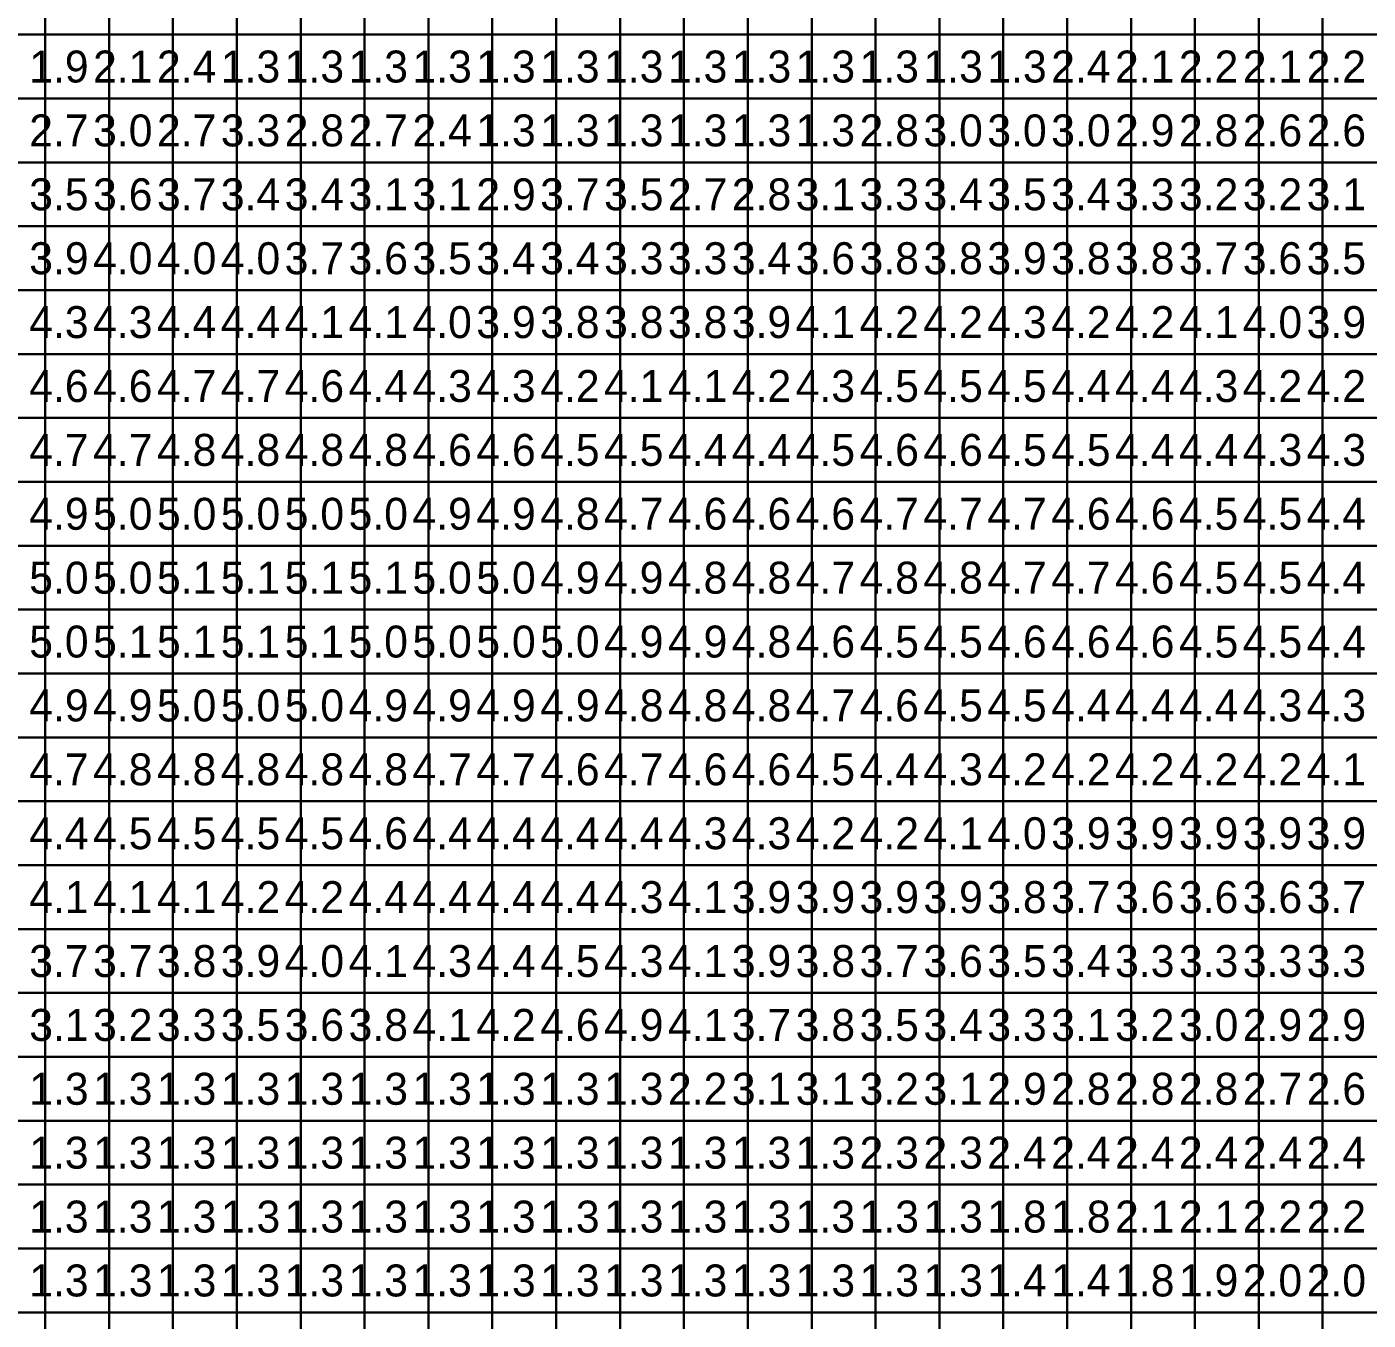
# Model space of a CAD drawing. Header units: metres. Extents: x -0.2 to 36.1, y -0.2 to 14.2.
# Drawn here: x 10.093 to 14.293, y 6.176 to 10.224 of the extents above; entities that cross this region are included whole.
import ezdxf

# ---------------------------------------------------------------- set-up
doc = ezdxf.new("R2010")
doc.units = ezdxf.units.M

msp = doc.modelspace()

# ---------------------------------------------------------------- linework, layer by layer
for points in [[(9.95, 10.2), (10.15, 10.2), (10.15, 10.4), (9.95, 10.4)], [(10.15, 10.2), (10.35, 10.2), (10.35, 10.4), (10.15, 10.4)], [(10.35, 10.2), (10.55, 10.2), (10.55, 10.4), (10.35, 10.4)], [(10.55, 10.2), (10.75, 10.2), (10.75, 10.4), (10.55, 10.4)], [(10.75, 10.2), (10.95, 10.2), (10.95, 10.4), (10.75, 10.4)], [(10.95, 10.2), (11.15, 10.2), (11.15, 10.4), (10.95, 10.4)], [(11.15, 10.2), (11.35, 10.2), (11.35, 10.4), (11.15, 10.4)], [(11.35, 10.2), (11.55, 10.2), (11.55, 10.4), (11.35, 10.4)], [(11.55, 10.2), (11.75, 10.2), (11.75, 10.4), (11.55, 10.4)], [(11.75, 10.2), (11.95, 10.2), (11.95, 10.4), (11.75, 10.4)], [(11.95, 10.2), (12.15, 10.2), (12.15, 10.4), (11.95, 10.4)], [(12.15, 10.2), (12.35, 10.2), (12.35, 10.4), (12.15, 10.4)], [(12.35, 10.2), (12.55, 10.2), (12.55, 10.4), (12.35, 10.4)], [(12.55, 10.2), (12.75, 10.2), (12.75, 10.4), (12.55, 10.4)], [(12.75, 10.2), (12.95, 10.2), (12.95, 10.4), (12.75, 10.4)], [(12.95, 10.2), (13.15, 10.2), (13.15, 10.4), (12.95, 10.4)], [(13.15, 10.2), (13.35, 10.2), (13.35, 10.4), (13.15, 10.4)], [(13.35, 10.2), (13.55, 10.2), (13.55, 10.4), (13.35, 10.4)], [(13.55, 10.2), (13.75, 10.2), (13.75, 10.4), (13.55, 10.4)], [(13.75, 10.2), (13.95, 10.2), (13.95, 10.4), (13.75, 10.4)], [(13.95, 10.2), (14.15, 10.2), (14.15, 10.4), (13.95, 10.4)], [(14.15, 10.2), (14.35, 10.2), (14.35, 10.4), (14.15, 10.4)], [(9.95, 10), (10.15, 10), (10.15, 10.2), (9.95, 10.2)], [(10.15, 10), (10.35, 10), (10.35, 10.2), (10.15, 10.2)], [(10.35, 10), (10.55, 10), (10.55, 10.2), (10.35, 10.2)], [(10.55, 10), (10.75, 10), (10.75, 10.2), (10.55, 10.2)], [(10.75, 10), (10.95, 10), (10.95, 10.2), (10.75, 10.2)], [(10.95, 10), (11.15, 10), (11.15, 10.2), (10.95, 10.2)], [(11.15, 10), (11.35, 10), (11.35, 10.2), (11.15, 10.2)], [(11.35, 10), (11.55, 10), (11.55, 10.2), (11.35, 10.2)], [(11.55, 10), (11.75, 10), (11.75, 10.2), (11.55, 10.2)], [(11.75, 10), (11.95, 10), (11.95, 10.2), (11.75, 10.2)], [(11.95, 10), (12.15, 10), (12.15, 10.2), (11.95, 10.2)], [(12.15, 10), (12.35, 10), (12.35, 10.2), (12.15, 10.2)], [(12.35, 10), (12.55, 10), (12.55, 10.2), (12.35, 10.2)], [(12.55, 10), (12.75, 10), (12.75, 10.2), (12.55, 10.2)], [(12.75, 10), (12.95, 10), (12.95, 10.2), (12.75, 10.2)], [(12.95, 10), (13.15, 10), (13.15, 10.2), (12.95, 10.2)], [(13.15, 10), (13.35, 10), (13.35, 10.2), (13.15, 10.2)], [(13.35, 10), (13.55, 10), (13.55, 10.2), (13.35, 10.2)], [(13.55, 10), (13.75, 10), (13.75, 10.2), (13.55, 10.2)], [(13.75, 10), (13.95, 10), (13.95, 10.2), (13.75, 10.2)], [(13.95, 10), (14.15, 10), (14.15, 10.2), (13.95, 10.2)], [(14.15, 10), (14.35, 10), (14.35, 10.2), (14.15, 10.2)], [(9.95, 9.8), (10.15, 9.8), (10.15, 10), (9.95, 10)], [(10.15, 9.8), (10.35, 9.8), (10.35, 10), (10.15, 10)], [(10.35, 9.8), (10.55, 9.8), (10.55, 10), (10.35, 10)], [(10.55, 9.8), (10.75, 9.8), (10.75, 10), (10.55, 10)], [(10.75, 9.8), (10.95, 9.8), (10.95, 10), (10.75, 10)], [(10.95, 9.8), (11.15, 9.8), (11.15, 10), (10.95, 10)], [(11.15, 9.8), (11.35, 9.8), (11.35, 10), (11.15, 10)], [(11.35, 9.8), (11.55, 9.8), (11.55, 10), (11.35, 10)], [(11.55, 9.8), (11.75, 9.8), (11.75, 10), (11.55, 10)], [(11.75, 9.8), (11.95, 9.8), (11.95, 10), (11.75, 10)], [(11.95, 9.8), (12.15, 9.8), (12.15, 10), (11.95, 10)], [(12.15, 9.8), (12.35, 9.8), (12.35, 10), (12.15, 10)], [(12.35, 9.8), (12.55, 9.8), (12.55, 10), (12.35, 10)], [(12.55, 9.8), (12.75, 9.8), (12.75, 10), (12.55, 10)], [(12.75, 9.8), (12.95, 9.8), (12.95, 10), (12.75, 10)], [(12.95, 9.8), (13.15, 9.8), (13.15, 10), (12.95, 10)], [(13.15, 9.8), (13.35, 9.8), (13.35, 10), (13.15, 10)], [(13.35, 9.8), (13.55, 9.8), (13.55, 10), (13.35, 10)], [(13.55, 9.8), (13.75, 9.8), (13.75, 10), (13.55, 10)], [(13.75, 9.8), (13.95, 9.8), (13.95, 10), (13.75, 10)], [(13.95, 9.8), (14.15, 9.8), (14.15, 10), (13.95, 10)], [(14.15, 9.8), (14.35, 9.8), (14.35, 10), (14.15, 10)], [(9.95, 9.6), (10.15, 9.6), (10.15, 9.8), (9.95, 9.8)], [(10.15, 9.6), (10.35, 9.6), (10.35, 9.8), (10.15, 9.8)], [(10.35, 9.6), (10.55, 9.6), (10.55, 9.8), (10.35, 9.8)], [(10.55, 9.6), (10.75, 9.6), (10.75, 9.8), (10.55, 9.8)], [(10.75, 9.6), (10.95, 9.6), (10.95, 9.8), (10.75, 9.8)], [(10.95, 9.6), (11.15, 9.6), (11.15, 9.8), (10.95, 9.8)], [(11.15, 9.6), (11.35, 9.6), (11.35, 9.8), (11.15, 9.8)], [(11.35, 9.6), (11.55, 9.6), (11.55, 9.8), (11.35, 9.8)], [(11.55, 9.6), (11.75, 9.6), (11.75, 9.8), (11.55, 9.8)], [(11.75, 9.6), (11.95, 9.6), (11.95, 9.8), (11.75, 9.8)], [(11.95, 9.6), (12.15, 9.6), (12.15, 9.8), (11.95, 9.8)], [(12.15, 9.6), (12.35, 9.6), (12.35, 9.8), (12.15, 9.8)], [(12.35, 9.6), (12.55, 9.6), (12.55, 9.8), (12.35, 9.8)], [(12.55, 9.6), (12.75, 9.6), (12.75, 9.8), (12.55, 9.8)], [(12.75, 9.6), (12.95, 9.6), (12.95, 9.8), (12.75, 9.8)], [(12.95, 9.6), (13.15, 9.6), (13.15, 9.8), (12.95, 9.8)], [(13.15, 9.6), (13.35, 9.6), (13.35, 9.8), (13.15, 9.8)], [(13.35, 9.6), (13.55, 9.6), (13.55, 9.8), (13.35, 9.8)], [(13.55, 9.6), (13.75, 9.6), (13.75, 9.8), (13.55, 9.8)], [(13.75, 9.6), (13.95, 9.6), (13.95, 9.8), (13.75, 9.8)], [(13.95, 9.6), (14.15, 9.6), (14.15, 9.8), (13.95, 9.8)], [(14.15, 9.6), (14.35, 9.6), (14.35, 9.8), (14.15, 9.8)], [(9.95, 9.4), (10.15, 9.4), (10.15, 9.6), (9.95, 9.6)], [(10.15, 9.4), (10.35, 9.4), (10.35, 9.6), (10.15, 9.6)], [(10.35, 9.4), (10.55, 9.4), (10.55, 9.6), (10.35, 9.6)], [(10.55, 9.4), (10.75, 9.4), (10.75, 9.6), (10.55, 9.6)], [(10.75, 9.4), (10.95, 9.4), (10.95, 9.6), (10.75, 9.6)], [(10.95, 9.4), (11.15, 9.4), (11.15, 9.6), (10.95, 9.6)], [(11.15, 9.4), (11.35, 9.4), (11.35, 9.6), (11.15, 9.6)], [(11.35, 9.4), (11.55, 9.4), (11.55, 9.6), (11.35, 9.6)], [(11.55, 9.4), (11.75, 9.4), (11.75, 9.6), (11.55, 9.6)], [(11.75, 9.4), (11.95, 9.4), (11.95, 9.6), (11.75, 9.6)], [(11.95, 9.4), (12.15, 9.4), (12.15, 9.6), (11.95, 9.6)], [(12.15, 9.4), (12.35, 9.4), (12.35, 9.6), (12.15, 9.6)], [(12.35, 9.4), (12.55, 9.4), (12.55, 9.6), (12.35, 9.6)], [(12.55, 9.4), (12.75, 9.4), (12.75, 9.6), (12.55, 9.6)], [(12.75, 9.4), (12.95, 9.4), (12.95, 9.6), (12.75, 9.6)], [(12.95, 9.4), (13.15, 9.4), (13.15, 9.6), (12.95, 9.6)], [(13.15, 9.4), (13.35, 9.4), (13.35, 9.6), (13.15, 9.6)], [(13.35, 9.4), (13.55, 9.4), (13.55, 9.6), (13.35, 9.6)], [(13.55, 9.4), (13.75, 9.4), (13.75, 9.6), (13.55, 9.6)], [(13.75, 9.4), (13.95, 9.4), (13.95, 9.6), (13.75, 9.6)], [(13.95, 9.4), (14.15, 9.4), (14.15, 9.6), (13.95, 9.6)], [(14.15, 9.4), (14.35, 9.4), (14.35, 9.6), (14.15, 9.6)], [(9.95, 9.2), (10.15, 9.2), (10.15, 9.4), (9.95, 9.4)], [(10.15, 9.2), (10.35, 9.2), (10.35, 9.4), (10.15, 9.4)], [(10.35, 9.2), (10.55, 9.2), (10.55, 9.4), (10.35, 9.4)], [(10.55, 9.2), (10.75, 9.2), (10.75, 9.4), (10.55, 9.4)], [(10.75, 9.2), (10.95, 9.2), (10.95, 9.4), (10.75, 9.4)], [(10.95, 9.2), (11.15, 9.2), (11.15, 9.4), (10.95, 9.4)], [(11.15, 9.2), (11.35, 9.2), (11.35, 9.4), (11.15, 9.4)], [(11.35, 9.2), (11.55, 9.2), (11.55, 9.4), (11.35, 9.4)], [(11.55, 9.2), (11.75, 9.2), (11.75, 9.4), (11.55, 9.4)], [(11.75, 9.2), (11.95, 9.2), (11.95, 9.4), (11.75, 9.4)], [(11.95, 9.2), (12.15, 9.2), (12.15, 9.4), (11.95, 9.4)], [(12.15, 9.2), (12.35, 9.2), (12.35, 9.4), (12.15, 9.4)], [(12.35, 9.2), (12.55, 9.2), (12.55, 9.4), (12.35, 9.4)], [(12.55, 9.2), (12.75, 9.2), (12.75, 9.4), (12.55, 9.4)], [(12.75, 9.2), (12.95, 9.2), (12.95, 9.4), (12.75, 9.4)], [(12.95, 9.2), (13.15, 9.2), (13.15, 9.4), (12.95, 9.4)], [(13.15, 9.2), (13.35, 9.2), (13.35, 9.4), (13.15, 9.4)], [(13.35, 9.2), (13.55, 9.2), (13.55, 9.4), (13.35, 9.4)], [(13.55, 9.2), (13.75, 9.2), (13.75, 9.4), (13.55, 9.4)], [(13.75, 9.2), (13.95, 9.2), (13.95, 9.4), (13.75, 9.4)], [(13.95, 9.2), (14.15, 9.2), (14.15, 9.4), (13.95, 9.4)], [(14.15, 9.2), (14.35, 9.2), (14.35, 9.4), (14.15, 9.4)], [(9.95, 9), (10.15, 9), (10.15, 9.2), (9.95, 9.2)], [(10.15, 9), (10.35, 9), (10.35, 9.2), (10.15, 9.2)], [(10.35, 9), (10.55, 9), (10.55, 9.2), (10.35, 9.2)], [(10.55, 9), (10.75, 9), (10.75, 9.2), (10.55, 9.2)], [(10.75, 9), (10.95, 9), (10.95, 9.2), (10.75, 9.2)], [(10.95, 9), (11.15, 9), (11.15, 9.2), (10.95, 9.2)], [(11.15, 9), (11.35, 9), (11.35, 9.2), (11.15, 9.2)], [(11.35, 9), (11.55, 9), (11.55, 9.2), (11.35, 9.2)], [(11.55, 9), (11.75, 9), (11.75, 9.2), (11.55, 9.2)], [(11.75, 9), (11.95, 9), (11.95, 9.2), (11.75, 9.2)], [(11.95, 9), (12.15, 9), (12.15, 9.2), (11.95, 9.2)], [(12.15, 9), (12.35, 9), (12.35, 9.2), (12.15, 9.2)], [(12.35, 9), (12.55, 9), (12.55, 9.2), (12.35, 9.2)], [(12.55, 9), (12.75, 9), (12.75, 9.2), (12.55, 9.2)], [(12.75, 9), (12.95, 9), (12.95, 9.2), (12.75, 9.2)], [(12.95, 9), (13.15, 9), (13.15, 9.2), (12.95, 9.2)], [(13.15, 9), (13.35, 9), (13.35, 9.2), (13.15, 9.2)], [(13.35, 9), (13.55, 9), (13.55, 9.2), (13.35, 9.2)], [(13.55, 9), (13.75, 9), (13.75, 9.2), (13.55, 9.2)], [(13.75, 9), (13.95, 9), (13.95, 9.2), (13.75, 9.2)], [(13.95, 9), (14.15, 9), (14.15, 9.2), (13.95, 9.2)], [(14.15, 9), (14.35, 9), (14.35, 9.2), (14.15, 9.2)], [(9.95, 8.8), (10.15, 8.8), (10.15, 9), (9.95, 9)], [(10.15, 8.8), (10.35, 8.8), (10.35, 9), (10.15, 9)], [(10.35, 8.8), (10.55, 8.8), (10.55, 9), (10.35, 9)], [(10.55, 8.8), (10.75, 8.8), (10.75, 9), (10.55, 9)], [(10.75, 8.8), (10.95, 8.8), (10.95, 9), (10.75, 9)], [(10.95, 8.8), (11.15, 8.8), (11.15, 9), (10.95, 9)], [(11.15, 8.8), (11.35, 8.8), (11.35, 9), (11.15, 9)], [(11.35, 8.8), (11.55, 8.8), (11.55, 9), (11.35, 9)], [(11.55, 8.8), (11.75, 8.8), (11.75, 9), (11.55, 9)], [(11.75, 8.8), (11.95, 8.8), (11.95, 9), (11.75, 9)], [(11.95, 8.8), (12.15, 8.8), (12.15, 9), (11.95, 9)], [(12.15, 8.8), (12.35, 8.8), (12.35, 9), (12.15, 9)], [(12.35, 8.8), (12.55, 8.8), (12.55, 9), (12.35, 9)], [(12.55, 8.8), (12.75, 8.8), (12.75, 9), (12.55, 9)], [(12.75, 8.8), (12.95, 8.8), (12.95, 9), (12.75, 9)], [(12.95, 8.8), (13.15, 8.8), (13.15, 9), (12.95, 9)], [(13.15, 8.8), (13.35, 8.8), (13.35, 9), (13.15, 9)], [(13.35, 8.8), (13.55, 8.8), (13.55, 9), (13.35, 9)], [(13.55, 8.8), (13.75, 8.8), (13.75, 9), (13.55, 9)], [(13.75, 8.8), (13.95, 8.8), (13.95, 9), (13.75, 9)], [(13.95, 8.8), (14.15, 8.8), (14.15, 9), (13.95, 9)], [(14.15, 8.8), (14.35, 8.8), (14.35, 9), (14.15, 9)], [(9.95, 8.6), (10.15, 8.6), (10.15, 8.8), (9.95, 8.8)], [(10.15, 8.6), (10.35, 8.6), (10.35, 8.8), (10.15, 8.8)], [(10.35, 8.6), (10.55, 8.6), (10.55, 8.8), (10.35, 8.8)], [(10.55, 8.6), (10.75, 8.6), (10.75, 8.8), (10.55, 8.8)], [(10.75, 8.6), (10.95, 8.6), (10.95, 8.8), (10.75, 8.8)], [(10.95, 8.6), (11.15, 8.6), (11.15, 8.8), (10.95, 8.8)], [(11.15, 8.6), (11.35, 8.6), (11.35, 8.8), (11.15, 8.8)], [(11.35, 8.6), (11.55, 8.6), (11.55, 8.8), (11.35, 8.8)], [(11.55, 8.6), (11.75, 8.6), (11.75, 8.8), (11.55, 8.8)], [(11.75, 8.6), (11.95, 8.6), (11.95, 8.8), (11.75, 8.8)], [(11.95, 8.6), (12.15, 8.6), (12.15, 8.8), (11.95, 8.8)], [(12.15, 8.6), (12.35, 8.6), (12.35, 8.8), (12.15, 8.8)], [(12.35, 8.6), (12.55, 8.6), (12.55, 8.8), (12.35, 8.8)], [(12.55, 8.6), (12.75, 8.6), (12.75, 8.8), (12.55, 8.8)], [(12.75, 8.6), (12.95, 8.6), (12.95, 8.8), (12.75, 8.8)], [(12.95, 8.6), (13.15, 8.6), (13.15, 8.8), (12.95, 8.8)], [(13.15, 8.6), (13.35, 8.6), (13.35, 8.8), (13.15, 8.8)], [(13.35, 8.6), (13.55, 8.6), (13.55, 8.8), (13.35, 8.8)], [(13.55, 8.6), (13.75, 8.6), (13.75, 8.8), (13.55, 8.8)], [(13.75, 8.6), (13.95, 8.6), (13.95, 8.8), (13.75, 8.8)], [(13.95, 8.6), (14.15, 8.6), (14.15, 8.8), (13.95, 8.8)], [(14.15, 8.6), (14.35, 8.6), (14.35, 8.8), (14.15, 8.8)], [(9.95, 8.4), (10.15, 8.4), (10.15, 8.6), (9.95, 8.6)], [(10.15, 8.4), (10.35, 8.4), (10.35, 8.6), (10.15, 8.6)], [(10.35, 8.4), (10.55, 8.4), (10.55, 8.6), (10.35, 8.6)], [(10.55, 8.4), (10.75, 8.4), (10.75, 8.6), (10.55, 8.6)], [(10.75, 8.4), (10.95, 8.4), (10.95, 8.6), (10.75, 8.6)], [(10.95, 8.4), (11.15, 8.4), (11.15, 8.6), (10.95, 8.6)], [(11.15, 8.4), (11.35, 8.4), (11.35, 8.6), (11.15, 8.6)], [(11.35, 8.4), (11.55, 8.4), (11.55, 8.6), (11.35, 8.6)], [(11.55, 8.4), (11.75, 8.4), (11.75, 8.6), (11.55, 8.6)], [(11.75, 8.4), (11.95, 8.4), (11.95, 8.6), (11.75, 8.6)], [(11.95, 8.4), (12.15, 8.4), (12.15, 8.6), (11.95, 8.6)], [(12.15, 8.4), (12.35, 8.4), (12.35, 8.6), (12.15, 8.6)], [(12.35, 8.4), (12.55, 8.4), (12.55, 8.6), (12.35, 8.6)], [(12.55, 8.4), (12.75, 8.4), (12.75, 8.6), (12.55, 8.6)], [(12.75, 8.4), (12.95, 8.4), (12.95, 8.6), (12.75, 8.6)], [(12.95, 8.4), (13.15, 8.4), (13.15, 8.6), (12.95, 8.6)], [(13.15, 8.4), (13.35, 8.4), (13.35, 8.6), (13.15, 8.6)], [(13.35, 8.4), (13.55, 8.4), (13.55, 8.6), (13.35, 8.6)], [(13.55, 8.4), (13.75, 8.4), (13.75, 8.6), (13.55, 8.6)], [(13.75, 8.4), (13.95, 8.4), (13.95, 8.6), (13.75, 8.6)], [(13.95, 8.4), (14.15, 8.4), (14.15, 8.6), (13.95, 8.6)], [(14.15, 8.4), (14.35, 8.4), (14.35, 8.6), (14.15, 8.6)], [(9.95, 8.2), (10.15, 8.2), (10.15, 8.4), (9.95, 8.4)], [(10.15, 8.2), (10.35, 8.2), (10.35, 8.4), (10.15, 8.4)], [(10.35, 8.2), (10.55, 8.2), (10.55, 8.4), (10.35, 8.4)], [(10.55, 8.2), (10.75, 8.2), (10.75, 8.4), (10.55, 8.4)], [(10.75, 8.2), (10.95, 8.2), (10.95, 8.4), (10.75, 8.4)], [(10.95, 8.2), (11.15, 8.2), (11.15, 8.4), (10.95, 8.4)], [(11.15, 8.2), (11.35, 8.2), (11.35, 8.4), (11.15, 8.4)], [(11.35, 8.2), (11.55, 8.2), (11.55, 8.4), (11.35, 8.4)], [(11.55, 8.2), (11.75, 8.2), (11.75, 8.4), (11.55, 8.4)], [(11.75, 8.2), (11.95, 8.2), (11.95, 8.4), (11.75, 8.4)], [(11.95, 8.2), (12.15, 8.2), (12.15, 8.4), (11.95, 8.4)], [(12.15, 8.2), (12.35, 8.2), (12.35, 8.4), (12.15, 8.4)], [(12.35, 8.2), (12.55, 8.2), (12.55, 8.4), (12.35, 8.4)], [(12.55, 8.2), (12.75, 8.2), (12.75, 8.4), (12.55, 8.4)], [(12.75, 8.2), (12.95, 8.2), (12.95, 8.4), (12.75, 8.4)], [(12.95, 8.2), (13.15, 8.2), (13.15, 8.4), (12.95, 8.4)], [(13.15, 8.2), (13.35, 8.2), (13.35, 8.4), (13.15, 8.4)], [(13.35, 8.2), (13.55, 8.2), (13.55, 8.4), (13.35, 8.4)], [(13.55, 8.2), (13.75, 8.2), (13.75, 8.4), (13.55, 8.4)], [(13.75, 8.2), (13.95, 8.2), (13.95, 8.4), (13.75, 8.4)], [(13.95, 8.2), (14.15, 8.2), (14.15, 8.4), (13.95, 8.4)], [(14.15, 8.2), (14.35, 8.2), (14.35, 8.4), (14.15, 8.4)], [(9.95, 8), (10.15, 8), (10.15, 8.2), (9.95, 8.2)], [(10.15, 8), (10.35, 8), (10.35, 8.2), (10.15, 8.2)], [(10.35, 8), (10.55, 8), (10.55, 8.2), (10.35, 8.2)], [(10.55, 8), (10.75, 8), (10.75, 8.2), (10.55, 8.2)], [(10.75, 8), (10.95, 8), (10.95, 8.2), (10.75, 8.2)], [(10.95, 8), (11.15, 8), (11.15, 8.2), (10.95, 8.2)], [(11.15, 8), (11.35, 8), (11.35, 8.2), (11.15, 8.2)], [(11.35, 8), (11.55, 8), (11.55, 8.2), (11.35, 8.2)], [(11.55, 8), (11.75, 8), (11.75, 8.2), (11.55, 8.2)], [(11.75, 8), (11.95, 8), (11.95, 8.2), (11.75, 8.2)], [(11.95, 8), (12.15, 8), (12.15, 8.2), (11.95, 8.2)], [(12.15, 8), (12.35, 8), (12.35, 8.2), (12.15, 8.2)], [(12.35, 8), (12.55, 8), (12.55, 8.2), (12.35, 8.2)], [(12.55, 8), (12.75, 8), (12.75, 8.2), (12.55, 8.2)], [(12.75, 8), (12.95, 8), (12.95, 8.2), (12.75, 8.2)], [(12.95, 8), (13.15, 8), (13.15, 8.2), (12.95, 8.2)], [(13.15, 8), (13.35, 8), (13.35, 8.2), (13.15, 8.2)], [(13.35, 8), (13.55, 8), (13.55, 8.2), (13.35, 8.2)], [(13.55, 8), (13.75, 8), (13.75, 8.2), (13.55, 8.2)], [(13.75, 8), (13.95, 8), (13.95, 8.2), (13.75, 8.2)], [(13.95, 8), (14.15, 8), (14.15, 8.2), (13.95, 8.2)], [(14.15, 8), (14.35, 8), (14.35, 8.2), (14.15, 8.2)], [(9.95, 7.8), (10.15, 7.8), (10.15, 8), (9.95, 8)], [(10.15, 7.8), (10.35, 7.8), (10.35, 8), (10.15, 8)], [(10.35, 7.8), (10.55, 7.8), (10.55, 8), (10.35, 8)], [(10.55, 7.8), (10.75, 7.8), (10.75, 8), (10.55, 8)], [(10.75, 7.8), (10.95, 7.8), (10.95, 8), (10.75, 8)], [(10.95, 7.8), (11.15, 7.8), (11.15, 8), (10.95, 8)], [(11.15, 7.8), (11.35, 7.8), (11.35, 8), (11.15, 8)], [(11.35, 7.8), (11.55, 7.8), (11.55, 8), (11.35, 8)], [(11.55, 7.8), (11.75, 7.8), (11.75, 8), (11.55, 8)], [(11.75, 7.8), (11.95, 7.8), (11.95, 8), (11.75, 8)], [(11.95, 7.8), (12.15, 7.8), (12.15, 8), (11.95, 8)], [(12.15, 7.8), (12.35, 7.8), (12.35, 8), (12.15, 8)], [(12.35, 7.8), (12.55, 7.8), (12.55, 8), (12.35, 8)], [(12.55, 7.8), (12.75, 7.8), (12.75, 8), (12.55, 8)], [(12.75, 7.8), (12.95, 7.8), (12.95, 8), (12.75, 8)], [(12.95, 7.8), (13.15, 7.8), (13.15, 8), (12.95, 8)], [(13.15, 7.8), (13.35, 7.8), (13.35, 8), (13.15, 8)], [(13.35, 7.8), (13.55, 7.8), (13.55, 8), (13.35, 8)], [(13.55, 7.8), (13.75, 7.8), (13.75, 8), (13.55, 8)], [(13.75, 7.8), (13.95, 7.8), (13.95, 8), (13.75, 8)], [(13.95, 7.8), (14.15, 7.8), (14.15, 8), (13.95, 8)], [(14.15, 7.8), (14.35, 7.8), (14.35, 8), (14.15, 8)], [(9.95, 7.6), (10.15, 7.6), (10.15, 7.8), (9.95, 7.8)], [(10.15, 7.6), (10.35, 7.6), (10.35, 7.8), (10.15, 7.8)], [(10.35, 7.6), (10.55, 7.6), (10.55, 7.8), (10.35, 7.8)], [(10.55, 7.6), (10.75, 7.6), (10.75, 7.8), (10.55, 7.8)], [(10.75, 7.6), (10.95, 7.6), (10.95, 7.8), (10.75, 7.8)], [(10.95, 7.6), (11.15, 7.6), (11.15, 7.8), (10.95, 7.8)], [(11.15, 7.6), (11.35, 7.6), (11.35, 7.8), (11.15, 7.8)], [(11.35, 7.6), (11.55, 7.6), (11.55, 7.8), (11.35, 7.8)], [(11.55, 7.6), (11.75, 7.6), (11.75, 7.8), (11.55, 7.8)], [(11.75, 7.6), (11.95, 7.6), (11.95, 7.8), (11.75, 7.8)], [(11.95, 7.6), (12.15, 7.6), (12.15, 7.8), (11.95, 7.8)], [(12.15, 7.6), (12.35, 7.6), (12.35, 7.8), (12.15, 7.8)], [(12.35, 7.6), (12.55, 7.6), (12.55, 7.8), (12.35, 7.8)], [(12.55, 7.6), (12.75, 7.6), (12.75, 7.8), (12.55, 7.8)], [(12.75, 7.6), (12.95, 7.6), (12.95, 7.8), (12.75, 7.8)], [(12.95, 7.6), (13.15, 7.6), (13.15, 7.8), (12.95, 7.8)], [(13.15, 7.6), (13.35, 7.6), (13.35, 7.8), (13.15, 7.8)], [(13.35, 7.6), (13.55, 7.6), (13.55, 7.8), (13.35, 7.8)], [(13.55, 7.6), (13.75, 7.6), (13.75, 7.8), (13.55, 7.8)], [(13.75, 7.6), (13.95, 7.6), (13.95, 7.8), (13.75, 7.8)], [(13.95, 7.6), (14.15, 7.6), (14.15, 7.8), (13.95, 7.8)], [(14.15, 7.6), (14.35, 7.6), (14.35, 7.8), (14.15, 7.8)], [(9.95, 7.4), (10.15, 7.4), (10.15, 7.6), (9.95, 7.6)], [(10.15, 7.4), (10.35, 7.4), (10.35, 7.6), (10.15, 7.6)], [(10.35, 7.4), (10.55, 7.4), (10.55, 7.6), (10.35, 7.6)], [(10.55, 7.4), (10.75, 7.4), (10.75, 7.6), (10.55, 7.6)], [(10.75, 7.4), (10.95, 7.4), (10.95, 7.6), (10.75, 7.6)], [(10.95, 7.4), (11.15, 7.4), (11.15, 7.6), (10.95, 7.6)], [(11.15, 7.4), (11.35, 7.4), (11.35, 7.6), (11.15, 7.6)], [(11.35, 7.4), (11.55, 7.4), (11.55, 7.6), (11.35, 7.6)], [(11.55, 7.4), (11.75, 7.4), (11.75, 7.6), (11.55, 7.6)], [(11.75, 7.4), (11.95, 7.4), (11.95, 7.6), (11.75, 7.6)], [(11.95, 7.4), (12.15, 7.4), (12.15, 7.6), (11.95, 7.6)], [(12.15, 7.4), (12.35, 7.4), (12.35, 7.6), (12.15, 7.6)], [(12.35, 7.4), (12.55, 7.4), (12.55, 7.6), (12.35, 7.6)], [(12.55, 7.4), (12.75, 7.4), (12.75, 7.6), (12.55, 7.6)], [(12.75, 7.4), (12.95, 7.4), (12.95, 7.6), (12.75, 7.6)], [(12.95, 7.4), (13.15, 7.4), (13.15, 7.6), (12.95, 7.6)], [(13.15, 7.4), (13.35, 7.4), (13.35, 7.6), (13.15, 7.6)], [(13.35, 7.4), (13.55, 7.4), (13.55, 7.6), (13.35, 7.6)], [(13.55, 7.4), (13.75, 7.4), (13.75, 7.6), (13.55, 7.6)], [(13.75, 7.4), (13.95, 7.4), (13.95, 7.6), (13.75, 7.6)], [(13.95, 7.4), (14.15, 7.4), (14.15, 7.6), (13.95, 7.6)], [(14.15, 7.4), (14.35, 7.4), (14.35, 7.6), (14.15, 7.6)], [(9.95, 7.2), (10.15, 7.2), (10.15, 7.4), (9.95, 7.4)], [(10.15, 7.2), (10.35, 7.2), (10.35, 7.4), (10.15, 7.4)], [(10.35, 7.2), (10.55, 7.2), (10.55, 7.4), (10.35, 7.4)], [(10.55, 7.2), (10.75, 7.2), (10.75, 7.4), (10.55, 7.4)], [(10.75, 7.2), (10.95, 7.2), (10.95, 7.4), (10.75, 7.4)], [(10.95, 7.2), (11.15, 7.2), (11.15, 7.4), (10.95, 7.4)], [(11.15, 7.2), (11.35, 7.2), (11.35, 7.4), (11.15, 7.4)], [(11.35, 7.2), (11.55, 7.2), (11.55, 7.4), (11.35, 7.4)], [(11.55, 7.2), (11.75, 7.2), (11.75, 7.4), (11.55, 7.4)], [(11.75, 7.2), (11.95, 7.2), (11.95, 7.4), (11.75, 7.4)], [(11.95, 7.2), (12.15, 7.2), (12.15, 7.4), (11.95, 7.4)], [(12.15, 7.2), (12.35, 7.2), (12.35, 7.4), (12.15, 7.4)], [(12.35, 7.2), (12.55, 7.2), (12.55, 7.4), (12.35, 7.4)], [(12.55, 7.2), (12.75, 7.2), (12.75, 7.4), (12.55, 7.4)], [(12.75, 7.2), (12.95, 7.2), (12.95, 7.4), (12.75, 7.4)], [(12.95, 7.2), (13.15, 7.2), (13.15, 7.4), (12.95, 7.4)], [(13.15, 7.2), (13.35, 7.2), (13.35, 7.4), (13.15, 7.4)], [(13.35, 7.2), (13.55, 7.2), (13.55, 7.4), (13.35, 7.4)], [(13.55, 7.2), (13.75, 7.2), (13.75, 7.4), (13.55, 7.4)], [(13.75, 7.2), (13.95, 7.2), (13.95, 7.4), (13.75, 7.4)], [(13.95, 7.2), (14.15, 7.2), (14.15, 7.4), (13.95, 7.4)], [(14.15, 7.2), (14.35, 7.2), (14.35, 7.4), (14.15, 7.4)], [(9.95, 7), (10.15, 7), (10.15, 7.2), (9.95, 7.2)], [(10.15, 7), (10.35, 7), (10.35, 7.2), (10.15, 7.2)], [(10.35, 7), (10.55, 7), (10.55, 7.2), (10.35, 7.2)], [(10.55, 7), (10.75, 7), (10.75, 7.2), (10.55, 7.2)], [(10.75, 7), (10.95, 7), (10.95, 7.2), (10.75, 7.2)], [(10.95, 7), (11.15, 7), (11.15, 7.2), (10.95, 7.2)], [(11.15, 7), (11.35, 7), (11.35, 7.2), (11.15, 7.2)], [(11.35, 7), (11.55, 7), (11.55, 7.2), (11.35, 7.2)], [(11.55, 7), (11.75, 7), (11.75, 7.2), (11.55, 7.2)], [(11.75, 7), (11.95, 7), (11.95, 7.2), (11.75, 7.2)], [(11.95, 7), (12.15, 7), (12.15, 7.2), (11.95, 7.2)], [(12.15, 7), (12.35, 7), (12.35, 7.2), (12.15, 7.2)], [(12.35, 7), (12.55, 7), (12.55, 7.2), (12.35, 7.2)], [(12.55, 7), (12.75, 7), (12.75, 7.2), (12.55, 7.2)], [(12.75, 7), (12.95, 7), (12.95, 7.2), (12.75, 7.2)], [(12.95, 7), (13.15, 7), (13.15, 7.2), (12.95, 7.2)], [(13.15, 7), (13.35, 7), (13.35, 7.2), (13.15, 7.2)], [(13.35, 7), (13.55, 7), (13.55, 7.2), (13.35, 7.2)], [(13.55, 7), (13.75, 7), (13.75, 7.2), (13.55, 7.2)], [(13.75, 7), (13.95, 7), (13.95, 7.2), (13.75, 7.2)], [(13.95, 7), (14.15, 7), (14.15, 7.2), (13.95, 7.2)], [(14.15, 7), (14.35, 7), (14.35, 7.2), (14.15, 7.2)], [(9.95, 6.8), (10.15, 6.8), (10.15, 7), (9.95, 7)], [(10.15, 6.8), (10.35, 6.8), (10.35, 7), (10.15, 7)], [(10.35, 6.8), (10.55, 6.8), (10.55, 7), (10.35, 7)], [(10.55, 6.8), (10.75, 6.8), (10.75, 7), (10.55, 7)], [(10.75, 6.8), (10.95, 6.8), (10.95, 7), (10.75, 7)], [(10.95, 6.8), (11.15, 6.8), (11.15, 7), (10.95, 7)], [(11.15, 6.8), (11.35, 6.8), (11.35, 7), (11.15, 7)], [(11.35, 6.8), (11.55, 6.8), (11.55, 7), (11.35, 7)], [(11.55, 6.8), (11.75, 6.8), (11.75, 7), (11.55, 7)], [(11.75, 6.8), (11.95, 6.8), (11.95, 7), (11.75, 7)], [(11.95, 6.8), (12.15, 6.8), (12.15, 7), (11.95, 7)], [(12.15, 6.8), (12.35, 6.8), (12.35, 7), (12.15, 7)], [(12.35, 6.8), (12.55, 6.8), (12.55, 7), (12.35, 7)], [(12.55, 6.8), (12.75, 6.8), (12.75, 7), (12.55, 7)], [(12.75, 6.8), (12.95, 6.8), (12.95, 7), (12.75, 7)], [(12.95, 6.8), (13.15, 6.8), (13.15, 7), (12.95, 7)], [(13.15, 6.8), (13.35, 6.8), (13.35, 7), (13.15, 7)], [(13.35, 6.8), (13.55, 6.8), (13.55, 7), (13.35, 7)], [(13.55, 6.8), (13.75, 6.8), (13.75, 7), (13.55, 7)], [(13.75, 6.8), (13.95, 6.8), (13.95, 7), (13.75, 7)], [(13.95, 6.8), (14.15, 6.8), (14.15, 7), (13.95, 7)], [(14.15, 6.8), (14.35, 6.8), (14.35, 7), (14.15, 7)], [(9.95, 6.6), (10.15, 6.6), (10.15, 6.8), (9.95, 6.8)], [(10.15, 6.6), (10.35, 6.6), (10.35, 6.8), (10.15, 6.8)], [(10.35, 6.6), (10.55, 6.6), (10.55, 6.8), (10.35, 6.8)], [(10.55, 6.6), (10.75, 6.6), (10.75, 6.8), (10.55, 6.8)], [(10.75, 6.6), (10.95, 6.6), (10.95, 6.8), (10.75, 6.8)], [(10.95, 6.6), (11.15, 6.6), (11.15, 6.8), (10.95, 6.8)], [(11.15, 6.6), (11.35, 6.6), (11.35, 6.8), (11.15, 6.8)], [(11.35, 6.6), (11.55, 6.6), (11.55, 6.8), (11.35, 6.8)], [(11.55, 6.6), (11.75, 6.6), (11.75, 6.8), (11.55, 6.8)], [(11.75, 6.6), (11.95, 6.6), (11.95, 6.8), (11.75, 6.8)], [(11.95, 6.6), (12.15, 6.6), (12.15, 6.8), (11.95, 6.8)], [(12.15, 6.6), (12.35, 6.6), (12.35, 6.8), (12.15, 6.8)], [(12.35, 6.6), (12.55, 6.6), (12.55, 6.8), (12.35, 6.8)], [(12.55, 6.6), (12.75, 6.6), (12.75, 6.8), (12.55, 6.8)], [(12.75, 6.6), (12.95, 6.6), (12.95, 6.8), (12.75, 6.8)], [(12.95, 6.6), (13.15, 6.6), (13.15, 6.8), (12.95, 6.8)], [(13.15, 6.6), (13.35, 6.6), (13.35, 6.8), (13.15, 6.8)], [(13.35, 6.6), (13.55, 6.6), (13.55, 6.8), (13.35, 6.8)], [(13.55, 6.6), (13.75, 6.6), (13.75, 6.8), (13.55, 6.8)], [(13.75, 6.6), (13.95, 6.6), (13.95, 6.8), (13.75, 6.8)], [(13.95, 6.6), (14.15, 6.6), (14.15, 6.8), (13.95, 6.8)], [(14.15, 6.6), (14.35, 6.6), (14.35, 6.8), (14.15, 6.8)], [(9.95, 6.4), (10.15, 6.4), (10.15, 6.6), (9.95, 6.6)], [(10.15, 6.4), (10.35, 6.4), (10.35, 6.6), (10.15, 6.6)], [(10.35, 6.4), (10.55, 6.4), (10.55, 6.6), (10.35, 6.6)], [(10.55, 6.4), (10.75, 6.4), (10.75, 6.6), (10.55, 6.6)], [(10.75, 6.4), (10.95, 6.4), (10.95, 6.6), (10.75, 6.6)], [(10.95, 6.4), (11.15, 6.4), (11.15, 6.6), (10.95, 6.6)], [(11.15, 6.4), (11.35, 6.4), (11.35, 6.6), (11.15, 6.6)], [(11.35, 6.4), (11.55, 6.4), (11.55, 6.6), (11.35, 6.6)], [(11.55, 6.4), (11.75, 6.4), (11.75, 6.6), (11.55, 6.6)], [(11.75, 6.4), (11.95, 6.4), (11.95, 6.6), (11.75, 6.6)], [(11.95, 6.4), (12.15, 6.4), (12.15, 6.6), (11.95, 6.6)], [(12.15, 6.4), (12.35, 6.4), (12.35, 6.6), (12.15, 6.6)], [(12.35, 6.4), (12.55, 6.4), (12.55, 6.6), (12.35, 6.6)], [(12.55, 6.4), (12.75, 6.4), (12.75, 6.6), (12.55, 6.6)], [(12.75, 6.4), (12.95, 6.4), (12.95, 6.6), (12.75, 6.6)], [(12.95, 6.4), (13.15, 6.4), (13.15, 6.6), (12.95, 6.6)], [(13.15, 6.4), (13.35, 6.4), (13.35, 6.6), (13.15, 6.6)], [(13.35, 6.4), (13.55, 6.4), (13.55, 6.6), (13.35, 6.6)], [(13.55, 6.4), (13.75, 6.4), (13.75, 6.6), (13.55, 6.6)], [(13.75, 6.4), (13.95, 6.4), (13.95, 6.6), (13.75, 6.6)], [(13.95, 6.4), (14.15, 6.4), (14.15, 6.6), (13.95, 6.6)], [(14.15, 6.4), (14.35, 6.4), (14.35, 6.6), (14.15, 6.6)], [(9.95, 6.2), (10.15, 6.2), (10.15, 6.4), (9.95, 6.4)], [(10.15, 6.2), (10.35, 6.2), (10.35, 6.4), (10.15, 6.4)], [(10.35, 6.2), (10.55, 6.2), (10.55, 6.4), (10.35, 6.4)], [(10.55, 6.2), (10.75, 6.2), (10.75, 6.4), (10.55, 6.4)], [(10.75, 6.2), (10.95, 6.2), (10.95, 6.4), (10.75, 6.4)], [(10.95, 6.2), (11.15, 6.2), (11.15, 6.4), (10.95, 6.4)], [(11.15, 6.2), (11.35, 6.2), (11.35, 6.4), (11.15, 6.4)], [(11.35, 6.2), (11.55, 6.2), (11.55, 6.4), (11.35, 6.4)], [(11.55, 6.2), (11.75, 6.2), (11.75, 6.4), (11.55, 6.4)], [(11.75, 6.2), (11.95, 6.2), (11.95, 6.4), (11.75, 6.4)], [(11.95, 6.2), (12.15, 6.2), (12.15, 6.4), (11.95, 6.4)], [(12.15, 6.2), (12.35, 6.2), (12.35, 6.4), (12.15, 6.4)], [(12.35, 6.2), (12.55, 6.2), (12.55, 6.4), (12.35, 6.4)], [(12.55, 6.2), (12.75, 6.2), (12.75, 6.4), (12.55, 6.4)], [(12.75, 6.2), (12.95, 6.2), (12.95, 6.4), (12.75, 6.4)], [(12.95, 6.2), (13.15, 6.2), (13.15, 6.4), (12.95, 6.4)], [(13.15, 6.2), (13.35, 6.2), (13.35, 6.4), (13.15, 6.4)], [(13.35, 6.2), (13.55, 6.2), (13.55, 6.4), (13.35, 6.4)], [(13.55, 6.2), (13.75, 6.2), (13.75, 6.4), (13.55, 6.4)], [(13.75, 6.2), (13.95, 6.2), (13.95, 6.4), (13.75, 6.4)], [(13.95, 6.2), (14.15, 6.2), (14.15, 6.4), (13.95, 6.4)], [(14.15, 6.2), (14.35, 6.2), (14.35, 6.4), (14.15, 6.4)], [(9.95, 6), (10.15, 6), (10.15, 6.2), (9.95, 6.2)], [(10.15, 6), (10.35, 6), (10.35, 6.2), (10.15, 6.2)], [(10.35, 6), (10.55, 6), (10.55, 6.2), (10.35, 6.2)], [(10.55, 6), (10.75, 6), (10.75, 6.2), (10.55, 6.2)], [(10.75, 6), (10.95, 6), (10.95, 6.2), (10.75, 6.2)], [(10.95, 6), (11.15, 6), (11.15, 6.2), (10.95, 6.2)], [(11.15, 6), (11.35, 6), (11.35, 6.2), (11.15, 6.2)], [(11.35, 6), (11.55, 6), (11.55, 6.2), (11.35, 6.2)], [(11.55, 6), (11.75, 6), (11.75, 6.2), (11.55, 6.2)], [(11.75, 6), (11.95, 6), (11.95, 6.2), (11.75, 6.2)], [(11.95, 6), (12.15, 6), (12.15, 6.2), (11.95, 6.2)], [(12.15, 6), (12.35, 6), (12.35, 6.2), (12.15, 6.2)], [(12.35, 6), (12.55, 6), (12.55, 6.2), (12.35, 6.2)], [(12.55, 6), (12.75, 6), (12.75, 6.2), (12.55, 6.2)], [(12.75, 6), (12.95, 6), (12.95, 6.2), (12.75, 6.2)], [(12.95, 6), (13.15, 6), (13.15, 6.2), (12.95, 6.2)], [(13.15, 6), (13.35, 6), (13.35, 6.2), (13.15, 6.2)], [(13.35, 6), (13.55, 6), (13.55, 6.2), (13.35, 6.2)], [(13.55, 6), (13.75, 6), (13.75, 6.2), (13.55, 6.2)], [(13.75, 6), (13.95, 6), (13.95, 6.2), (13.75, 6.2)], [(13.95, 6), (14.15, 6), (14.15, 6.2), (13.95, 6.2)], [(14.15, 6), (14.35, 6), (14.35, 6.2), (14.15, 6.2)]]:
    msp.add_3dface(points)

# ---------------------------------------------------------------- texts
at = {"layer": 'TEXT_LAYER'}
for s, p in [('1.9', (10.1, 10.05)), ('2.1', (10.3, 10.05)), ('2.4', (10.5, 10.05)), ('1.3', (10.7, 10.05)), ('1.3', (10.9, 10.05)), ('1.3', (11.1, 10.05)), ('1.3', (11.3, 10.05)), ('1.3', (11.5, 10.05)), ('1.3', (11.7, 10.05)), ('1.3', (11.9, 10.05)), ('1.3', (12.1, 10.05)), ('1.3', (12.3, 10.05)), ('1.3', (12.5, 10.05)), ('1.3', (12.7, 10.05)), ('1.3', (12.9, 10.05)), ('1.3', (13.1, 10.05)), ('2.4', (13.3, 10.05)), ('2.1', (13.5, 10.05)), ('2.2', (13.7, 10.05)), ('2.1', (13.9, 10.05)), ('2.2', (14.1, 10.05)), ('2.7', (10.1, 9.85)), ('3.0', (10.3, 9.85)), ('2.7', (10.5, 9.85)), ('3.3', (10.7, 9.85)), ('2.8', (10.9, 9.85)), ('2.7', (11.1, 9.85)), ('2.4', (11.3, 9.85)), ('1.3', (11.5, 9.85)), ('1.3', (11.7, 9.85)), ('1.3', (11.9, 9.85)), ('1.3', (12.1, 9.85)), ('1.3', (12.3, 9.85)), ('1.3', (12.5, 9.85)), ('2.8', (12.7, 9.85)), ('3.0', (12.9, 9.85)), ('3.0', (13.1, 9.85)), ('3.0', (13.3, 9.85)), ('2.9', (13.5, 9.85)), ('2.8', (13.7, 9.85)), ('2.6', (13.9, 9.85)), ('2.6', (14.1, 9.85)), ('3.5', (10.1, 9.65)), ('3.6', (10.3, 9.65)), ('3.7', (10.5, 9.65)), ('3.4', (10.7, 9.65)), ('3.4', (10.9, 9.65)), ('3.1', (11.1, 9.65)), ('3.1', (11.3, 9.65)), ('2.9', (11.5, 9.65)), ('3.7', (11.7, 9.65)), ('3.5', (11.9, 9.65)), ('2.7', (12.1, 9.65)), ('2.8', (12.3, 9.65)), ('3.1', (12.5, 9.65)), ('3.3', (12.7, 9.65)), ('3.4', (12.9, 9.65)), ('3.5', (13.1, 9.65)), ('3.4', (13.3, 9.65)), ('3.3', (13.5, 9.65)), ('3.2', (13.7, 9.65)), ('3.2', (13.9, 9.65)), ('3.1', (14.1, 9.65)), ('3.9', (10.1, 9.45)), ('4.0', (10.3, 9.45)), ('4.0', (10.5, 9.45)), ('4.0', (10.7, 9.45)), ('3.7', (10.9, 9.45)), ('3.6', (11.1, 9.45)), ('3.5', (11.3, 9.45)), ('3.4', (11.5, 9.45)), ('3.4', (11.7, 9.45)), ('3.3', (11.9, 9.45)), ('3.3', (12.1, 9.45)), ('3.4', (12.3, 9.45)), ('3.6', (12.5, 9.45)), ('3.8', (12.7, 9.45)), ('3.8', (12.9, 9.45)), ('3.9', (13.1, 9.45)), ('3.8', (13.3, 9.45)), ('3.8', (13.5, 9.45)), ('3.7', (13.7, 9.45)), ('3.6', (13.9, 9.45)), ('3.5', (14.1, 9.45)), ('4.3', (10.1, 9.25)), ('4.3', (10.3, 9.25)), ('4.4', (10.5, 9.25)), ('4.4', (10.7, 9.25)), ('4.1', (10.9, 9.25)), ('4.1', (11.1, 9.25)), ('4.0', (11.3, 9.25)), ('3.9', (11.5, 9.25)), ('3.8', (11.7, 9.25)), ('3.8', (11.9, 9.25)), ('3.8', (12.1, 9.25)), ('3.9', (12.3, 9.25)), ('4.1', (12.5, 9.25)), ('4.2', (12.7, 9.25)), ('4.2', (12.9, 9.25)), ('4.3', (13.1, 9.25)), ('4.2', (13.3, 9.25)), ('4.2', (13.5, 9.25)), ('4.1', (13.7, 9.25)), ('4.0', (13.9, 9.25)), ('3.9', (14.1, 9.25)), ('4.6', (10.1, 9.05)), ('4.6', (10.3, 9.05)), ('4.7', (10.5, 9.05)), ('4.7', (10.7, 9.05)), ('4.6', (10.9, 9.05)), ('4.4', (11.1, 9.05)), ('4.3', (11.3, 9.05)), ('4.3', (11.5, 9.05)), ('4.2', (11.7, 9.05)), ('4.1', (11.9, 9.05)), ('4.1', (12.1, 9.05)), ('4.2', (12.3, 9.05)), ('4.3', (12.5, 9.05)), ('4.5', (12.7, 9.05)), ('4.5', (12.9, 9.05)), ('4.5', (13.1, 9.05)), ('4.4', (13.3, 9.05)), ('4.4', (13.5, 9.05)), ('4.3', (13.7, 9.05)), ('4.2', (13.9, 9.05)), ('4.2', (14.1, 9.05)), ('4.7', (10.1, 8.85)), ('4.7', (10.3, 8.85)), ('4.8', (10.5, 8.85)), ('4.8', (10.7, 8.85)), ('4.8', (10.9, 8.85)), ('4.8', (11.1, 8.85)), ('4.6', (11.3, 8.85)), ('4.6', (11.5, 8.85)), ('4.5', (11.7, 8.85)), ('4.5', (11.9, 8.85)), ('4.4', (12.1, 8.85)), ('4.4', (12.3, 8.85)), ('4.5', (12.5, 8.85)), ('4.6', (12.7, 8.85)), ('4.6', (12.9, 8.85)), ('4.5', (13.1, 8.85)), ('4.5', (13.3, 8.85)), ('4.4', (13.5, 8.85)), ('4.4', (13.7, 8.85)), ('4.3', (13.9, 8.85)), ('4.3', (14.1, 8.85)), ('4.9', (10.1, 8.65)), ('5.0', (10.3, 8.65)), ('5.0', (10.5, 8.65)), ('5.0', (10.7, 8.65)), ('5.0', (10.9, 8.65)), ('5.0', (11.1, 8.65)), ('4.9', (11.3, 8.65)), ('4.9', (11.5, 8.65)), ('4.8', (11.7, 8.65)), ('4.7', (11.9, 8.65)), ('4.6', (12.1, 8.65)), ('4.6', (12.3, 8.65)), ('4.6', (12.5, 8.65)), ('4.7', (12.7, 8.65)), ('4.7', (12.9, 8.65)), ('4.7', (13.1, 8.65)), ('4.6', (13.3, 8.65)), ('4.6', (13.5, 8.65)), ('4.5', (13.7, 8.65)), ('4.5', (13.9, 8.65)), ('4.4', (14.1, 8.65)), ('5.0', (10.1, 8.45)), ('5.0', (10.3, 8.45)), ('5.1', (10.5, 8.45)), ('5.1', (10.7, 8.45)), ('5.1', (10.9, 8.45)), ('5.1', (11.1, 8.45)), ('5.0', (11.3, 8.45)), ('5.0', (11.5, 8.45)), ('4.9', (11.7, 8.45)), ('4.9', (11.9, 8.45)), ('4.8', (12.1, 8.45)), ('4.8', (12.3, 8.45)), ('4.7', (12.5, 8.45)), ('4.8', (12.7, 8.45)), ('4.8', (12.9, 8.45)), ('4.7', (13.1, 8.45)), ('4.7', (13.3, 8.45)), ('4.6', (13.5, 8.45)), ('4.5', (13.7, 8.45)), ('4.5', (13.9, 8.45)), ('4.4', (14.1, 8.45)), ('5.0', (10.1, 8.25)), ('5.1', (10.3, 8.25)), ('5.1', (10.5, 8.25)), ('5.1', (10.7, 8.25)), ('5.1', (10.9, 8.25)), ('5.0', (11.1, 8.25)), ('5.0', (11.3, 8.25)), ('5.0', (11.5, 8.25)), ('5.0', (11.7, 8.25)), ('4.9', (11.9, 8.25)), ('4.9', (12.1, 8.25)), ('4.8', (12.3, 8.25)), ('4.6', (12.5, 8.25)), ('4.5', (12.7, 8.25)), ('4.5', (12.9, 8.25)), ('4.6', (13.1, 8.25)), ('4.6', (13.3, 8.25)), ('4.6', (13.5, 8.25)), ('4.5', (13.7, 8.25)), ('4.5', (13.9, 8.25)), ('4.4', (14.1, 8.25)), ('4.9', (10.1, 8.05)), ('4.9', (10.3, 8.05)), ('5.0', (10.5, 8.05)), ('5.0', (10.7, 8.05)), ('5.0', (10.9, 8.05)), ('4.9', (11.1, 8.05)), ('4.9', (11.3, 8.05)), ('4.9', (11.5, 8.05)), ('4.9', (11.7, 8.05)), ('4.8', (11.9, 8.05)), ('4.8', (12.1, 8.05)), ('4.8', (12.3, 8.05)), ('4.7', (12.5, 8.05)), ('4.6', (12.7, 8.05)), ('4.5', (12.9, 8.05)), ('4.5', (13.1, 8.05)), ('4.4', (13.3, 8.05)), ('4.4', (13.5, 8.05)), ('4.4', (13.7, 8.05)), ('4.3', (13.9, 8.05)), ('4.3', (14.1, 8.05)), ('4.7', (10.1, 7.85)), ('4.8', (10.3, 7.85)), ('4.8', (10.5, 7.85)), ('4.8', (10.7, 7.85)), ('4.8', (10.9, 7.85)), ('4.8', (11.1, 7.85)), ('4.7', (11.3, 7.85)), ('4.7', (11.5, 7.85)), ('4.6', (11.7, 7.85)), ('4.7', (11.9, 7.85)), ('4.6', (12.1, 7.85)), ('4.6', (12.3, 7.85)), ('4.5', (12.5, 7.85)), ('4.4', (12.7, 7.85)), ('4.3', (12.9, 7.85)), ('4.2', (13.1, 7.85)), ('4.2', (13.3, 7.85)), ('4.2', (13.5, 7.85)), ('4.2', (13.7, 7.85)), ('4.2', (13.9, 7.85)), ('4.1', (14.1, 7.85)), ('4.4', (10.1, 7.65)), ('4.5', (10.3, 7.65)), ('4.5', (10.5, 7.65)), ('4.5', (10.7, 7.65)), ('4.5', (10.9, 7.65)), ('4.6', (11.1, 7.65)), ('4.4', (11.3, 7.65)), ('4.4', (11.5, 7.65)), ('4.4', (11.7, 7.65)), ('4.4', (11.9, 7.65)), ('4.3', (12.1, 7.65)), ('4.3', (12.3, 7.65)), ('4.2', (12.5, 7.65)), ('4.2', (12.7, 7.65)), ('4.1', (12.9, 7.65)), ('4.0', (13.1, 7.65)), ('3.9', (13.3, 7.65)), ('3.9', (13.5, 7.65)), ('3.9', (13.7, 7.65)), ('3.9', (13.9, 7.65)), ('3.9', (14.1, 7.65)), ('4.1', (10.1, 7.45)), ('4.1', (10.3, 7.45)), ('4.1', (10.5, 7.45)), ('4.2', (10.7, 7.45)), ('4.2', (10.9, 7.45)), ('4.4', (11.1, 7.45)), ('4.4', (11.3, 7.45)), ('4.4', (11.5, 7.45)), ('4.4', (11.7, 7.45)), ('4.3', (11.9, 7.45)), ('4.1', (12.1, 7.45)), ('3.9', (12.3, 7.45)), ('3.9', (12.5, 7.45)), ('3.9', (12.7, 7.45)), ('3.9', (12.9, 7.45)), ('3.8', (13.1, 7.45)), ('3.7', (13.3, 7.45)), ('3.6', (13.5, 7.45)), ('3.6', (13.7, 7.45)), ('3.6', (13.9, 7.45)), ('3.7', (14.1, 7.45)), ('3.7', (10.1, 7.25)), ('3.7', (10.3, 7.25)), ('3.8', (10.5, 7.25)), ('3.9', (10.7, 7.25)), ('4.0', (10.9, 7.25)), ('4.1', (11.1, 7.25)), ('4.3', (11.3, 7.25)), ('4.4', (11.5, 7.25)), ('4.5', (11.7, 7.25)), ('4.3', (11.9, 7.25)), ('4.1', (12.1, 7.25)), ('3.9', (12.3, 7.25)), ('3.8', (12.5, 7.25)), ('3.7', (12.7, 7.25)), ('3.6', (12.9, 7.25)), ('3.5', (13.1, 7.25)), ('3.4', (13.3, 7.25)), ('3.3', (13.5, 7.25)), ('3.3', (13.7, 7.25)), ('3.3', (13.9, 7.25)), ('3.3', (14.1, 7.25)), ('3.1', (10.1, 7.05)), ('3.2', (10.3, 7.05)), ('3.3', (10.5, 7.05)), ('3.5', (10.7, 7.05)), ('3.6', (10.9, 7.05)), ('3.8', (11.1, 7.05)), ('4.1', (11.3, 7.05)), ('4.2', (11.5, 7.05)), ('4.6', (11.7, 7.05)), ('4.9', (11.9, 7.05)), ('4.1', (12.1, 7.05)), ('3.7', (12.3, 7.05)), ('3.8', (12.5, 7.05)), ('3.5', (12.7, 7.05)), ('3.4', (12.9, 7.05)), ('3.3', (13.1, 7.05)), ('3.1', (13.3, 7.05)), ('3.2', (13.5, 7.05)), ('3.0', (13.7, 7.05)), ('2.9', (13.9, 7.05)), ('2.9', (14.1, 7.05)), ('1.3', (10.1, 6.85)), ('1.3', (10.3, 6.85)), ('1.3', (10.5, 6.85)), ('1.3', (10.7, 6.85)), ('1.3', (10.9, 6.85)), ('1.3', (11.1, 6.85)), ('1.3', (11.3, 6.85)), ('1.3', (11.5, 6.85)), ('1.3', (11.7, 6.85)), ('1.3', (11.9, 6.85)), ('2.2', (12.1, 6.85)), ('3.1', (12.3, 6.85)), ('3.1', (12.5, 6.85)), ('3.2', (12.7, 6.85)), ('3.1', (12.9, 6.85)), ('2.9', (13.1, 6.85)), ('2.8', (13.3, 6.85)), ('2.8', (13.5, 6.85)), ('2.8', (13.7, 6.85)), ('2.7', (13.9, 6.85)), ('2.6', (14.1, 6.85)), ('1.3', (10.1, 6.65)), ('1.3', (10.3, 6.65)), ('1.3', (10.5, 6.65)), ('1.3', (10.7, 6.65)), ('1.3', (10.9, 6.65)), ('1.3', (11.1, 6.65)), ('1.3', (11.3, 6.65)), ('1.3', (11.5, 6.65)), ('1.3', (11.7, 6.65)), ('1.3', (11.9, 6.65)), ('1.3', (12.1, 6.65)), ('1.3', (12.3, 6.65)), ('1.3', (12.5, 6.65)), ('2.3', (12.7, 6.65)), ('2.3', (12.9, 6.65)), ('2.4', (13.1, 6.65)), ('2.4', (13.3, 6.65)), ('2.4', (13.5, 6.65)), ('2.4', (13.7, 6.65)), ('2.4', (13.9, 6.65)), ('2.4', (14.1, 6.65)), ('1.3', (10.1, 6.45)), ('1.3', (10.3, 6.45)), ('1.3', (10.5, 6.45)), ('1.3', (10.7, 6.45)), ('1.3', (10.9, 6.45)), ('1.3', (11.1, 6.45)), ('1.3', (11.3, 6.45)), ('1.3', (11.5, 6.45)), ('1.3', (11.7, 6.45)), ('1.3', (11.9, 6.45)), ('1.3', (12.1, 6.45)), ('1.3', (12.3, 6.45)), ('1.3', (12.5, 6.45)), ('1.3', (12.7, 6.45)), ('1.3', (12.9, 6.45)), ('1.8', (13.1, 6.45)), ('1.8', (13.3, 6.45)), ('2.1', (13.5, 6.45)), ('2.1', (13.7, 6.45)), ('2.2', (13.9, 6.45)), ('2.2', (14.1, 6.45)), ('1.3', (10.1, 6.25)), ('1.3', (10.3, 6.25)), ('1.3', (10.5, 6.25)), ('1.3', (10.7, 6.25)), ('1.3', (10.9, 6.25)), ('1.3', (11.1, 6.25)), ('1.3', (11.3, 6.25)), ('1.3', (11.5, 6.25)), ('1.3', (11.7, 6.25)), ('1.3', (11.9, 6.25)), ('1.3', (12.1, 6.25)), ('1.3', (12.3, 6.25)), ('1.3', (12.5, 6.25)), ('1.3', (12.7, 6.25)), ('1.3', (12.9, 6.25)), ('1.4', (13.1, 6.25)), ('1.4', (13.3, 6.25)), ('1.8', (13.5, 6.25)), ('1.9', (13.7, 6.25)), ('2.0', (13.9, 6.25)), ('2.0', (14.1, 6.25))]:
    msp.add_text(s, height=0.1, dxfattribs=at).set_placement(p)

doc.saveas('drawing.dxf')
